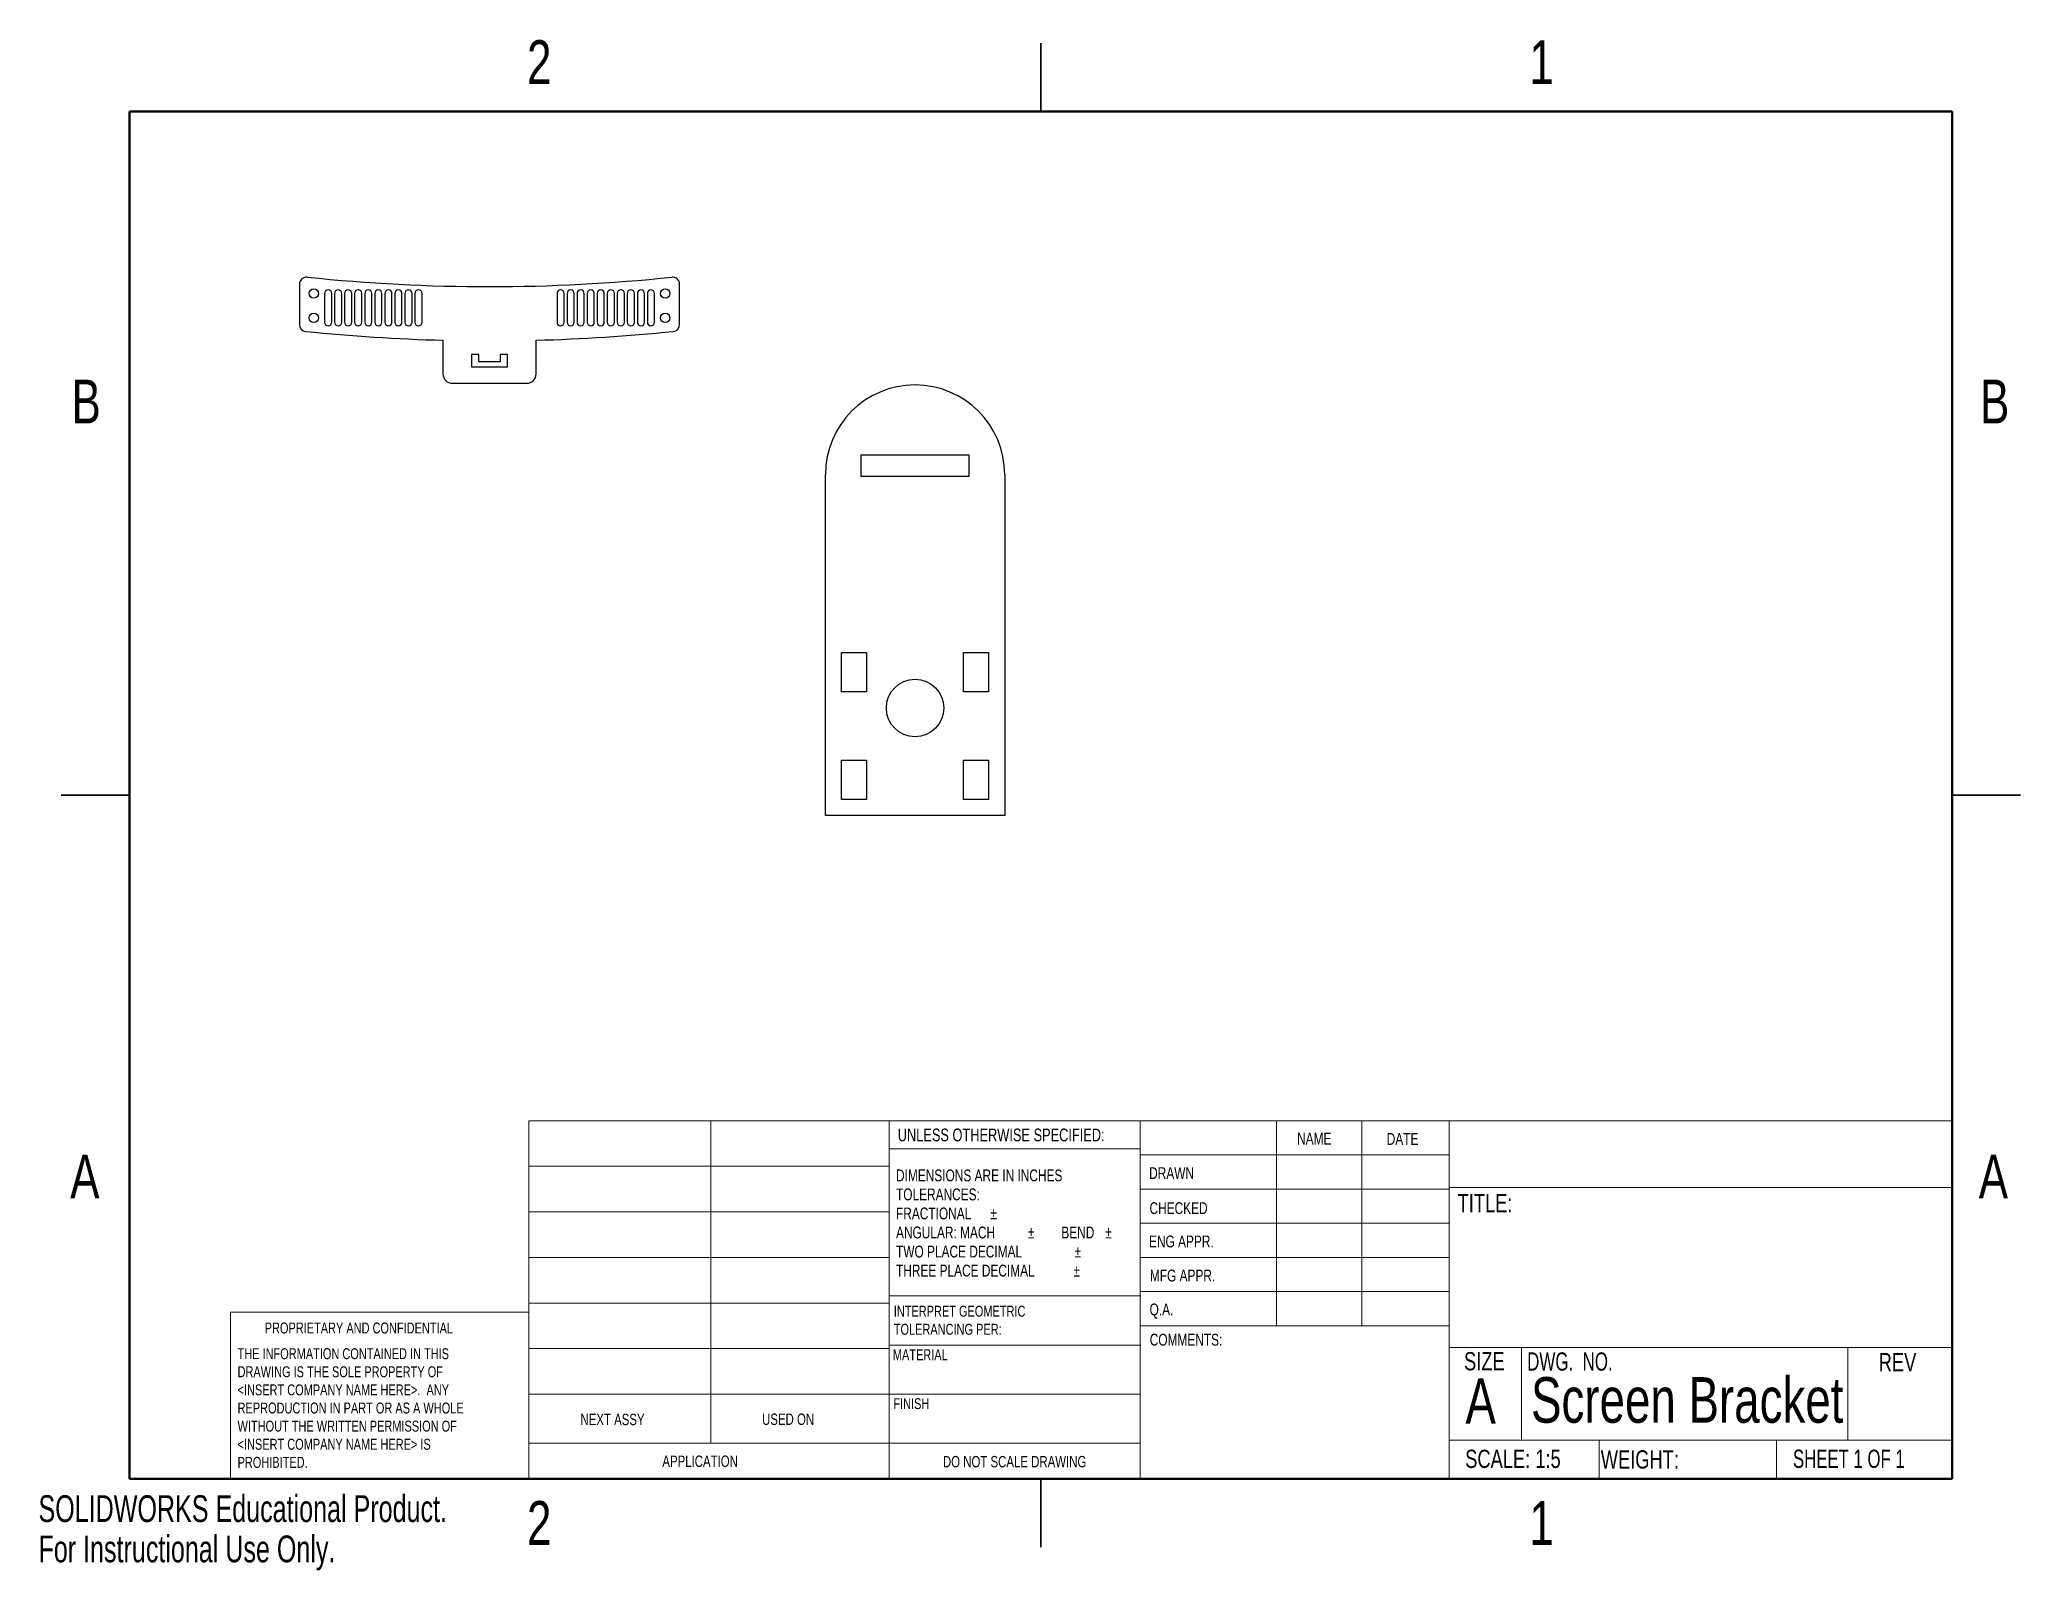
# Model space of a CAD drawing. Header units: millimetres. Extents: x 0 to 276, y 0 to 213.
import ezdxf

# ---------------------------------------------------------------- set-up
doc = ezdxf.new("R2010")
doc.units = ezdxf.units.MM
doc.styles.add('SLDTEXTSTYLE0', font='TXT', dxfattribs={"width": 0.75})
doc.styles.add('SLDTEXTSTYLE1', font='TXT', dxfattribs={"width": 0.6875})
doc.styles.add('SLDTEXTSTYLE2', font='TXT', dxfattribs={"width": 0.694444})
doc.styles.add('SLDTEXTSTYLE3', font='TXT', dxfattribs={"width": 0.7})

# ---------------------------------------------------------------- blocks, each defined once
blk = doc.blocks.new('SW_NOTE_0')
at = {"color": 0, "linetype": 'Continuous', "lineweight": 0, "char_height": 1.524, "attachment_point": 1, "style": 'SLDTEXTSTYLE0'}
for s, insert in [('INTERPRET GEOMETRIC', (0, 1.96)), ('TOLERANCING PER:', (0, -0.56))]:
    blk.add_mtext(s, dxfattribs=dict(at, insert=insert))
blk = doc.blocks.new('SW_NOTE_1')
at = {"color": 0, "linetype": 'Continuous', "lineweight": 0, "char_height": 1.651, "attachment_point": 1, "style": 'SLDTEXTSTYLE0'}
for s, insert in [('DIMENSIONS ARE IN INCHES', (0, 2.13)), ('TOLERANCES:', (0, -0.52)), ('FRACTIONAL', (0, -3.17)), ('%%p', (13.15, -3.17)), ('ANGULAR: MACH', (0, -5.82)), ('%%p', (18.37, -5.82)), ('BEND', (23.04, -5.82)), ('%%p', (29.16, -5.82)), ('TWO PLACE DECIMAL', (0, -8.48)), ('%%p', (24.88, -8.48)), ('THREE PLACE DECIMAL', (0, -11.13)), ('%%p', (24.73, -11.13))]:
    blk.add_mtext(s, dxfattribs=dict(at, insert=insert))
blk = doc.blocks.new('SW_NOTE_2')
at = {"color": 0, "linetype": 'Continuous', "lineweight": 0, "char_height": 1.524, "attachment_point": 1, "style": 'SLDTEXTSTYLE0'}
for s, insert in [('THE INFORMATION CONTAINED IN THIS', (0, 1.96)), ('DRAWING IS THE SOLE PROPERTY OF', (0, -0.56)), ('<INSERT COMPANY NAME HERE>.  ANY', (0, -3.08)), ('WITHOUT THE WRITTEN PERMISSION OF', (0, -8.13)), ('REPRODUCTION IN PART OR AS A WHOLE', (0, -5.61)), ('<INSERT COMPANY NAME HERE> IS', (0, -10.66)), ('PROHIBITED.', (0, -13.18))]:
    blk.add_mtext(s, dxfattribs=dict(at, insert=insert))

msp = doc.modelspace()

# ---------------------------------------------------------------- linework, layer by layer
at = {"color": 7, "linetype": 'Continuous', "lineweight": 25}
for p, q in [((139.7, 212.72), (139.7, 203.2)), ((139.7, 203.2), (139.7, 212.72)), ((36.37, 179.12), (36.37, 173.54)), ((39.87, 177.83), (39.87, 173.83)), ((40.87, 173.83), (40.87, 177.83)), ((41.27, 177.83), (41.27, 173.83)), ((42.27, 173.83), (42.27, 177.83)), ((42.66, 177.83), (42.66, 173.83)), ((43.66, 173.83), (43.66, 177.83)), ((44.06, 177.83), (44.06, 173.83)), ((45.06, 173.83), (45.06, 177.83)), ((45.47, 177.83), (45.47, 173.83)), ((46.47, 173.83), (46.47, 177.83)), ((46.87, 177.83), (46.87, 173.83)), ((47.87, 173.83), (47.87, 177.83)), ((48.27, 177.83), (48.27, 173.83)), ((49.27, 173.83), (49.27, 177.83)), ((49.66, 177.83), (49.66, 173.83)), ((50.66, 173.83), (50.66, 177.83)), ((51.06, 177.83), (51.06, 173.83)), ((52.06, 173.83), (52.06, 177.83)), ((52.47, 177.83), (52.47, 173.83)), ((53.47, 173.83), (53.47, 177.83)), ((72.27, 177.83), (72.27, 173.83)), ((73.27, 173.83), (73.27, 177.83)), ((73.67, 177.83), (73.67, 173.83)), ((74.67, 173.83), (74.67, 177.83)), ((75.06, 177.83), (75.06, 173.83)), ((76.06, 173.83), (76.06, 177.83)), ((76.47, 177.83), (76.47, 173.83)), ((77.47, 173.83), (77.47, 177.83)), ((77.86, 177.83), (77.86, 173.83)), ((78.86, 173.83), (78.86, 177.83)), ((79.27, 177.83), (79.27, 173.83)), ((80.27, 173.83), (80.27, 177.83)), ((80.67, 177.83), (80.67, 173.83)), ((81.67, 173.83), (81.67, 177.83)), ((82.06, 177.83), (82.06, 173.83)), ((83.06, 173.83), (83.06, 177.83)), ((83.47, 177.83), (83.47, 173.83)), ((84.47, 173.83), (84.47, 177.83)), ((84.86, 177.83), (84.86, 173.83)), ((85.86, 173.83), (85.86, 177.83)), ((89.36, 173.54), (89.36, 179.12)), ((56.37, 171.32), (56.37, 166.63)), ((69.36, 166.63), (69.36, 171.32)), ((61.37, 169.32), (60.37, 169.32)), ((60.37, 169.32), (60.37, 167.62)), ((61.37, 168.32), (61.37, 169.32)), ((65.36, 169.32), (64.36, 169.32)), ((64.36, 169.32), (64.36, 168.32)), ((65.36, 167.62), (65.36, 169.32)), ((60.37, 167.62), (65.36, 167.62)), ((64.36, 168.32), (61.37, 168.32)), ((57.68, 165.32), (68.05, 165.32)), ((114.67, 155.34), (129.67, 155.34)), ((114.67, 152.34), (114.67, 155.34)), ((129.67, 155.34), (129.67, 152.34)), ((109.67, 105.09), (109.67, 152.59)), ((129.67, 152.34), (114.67, 152.34)), ((134.67, 152.59), (134.67, 105.09)), ((111.92, 127.84), (115.42, 127.84)), ((111.92, 122.34), (111.92, 127.84)), ((115.42, 127.84), (115.42, 122.34)), ((128.92, 127.84), (132.42, 127.84)), ((128.92, 122.34), (128.92, 127.84)), ((132.42, 127.84), (132.42, 122.34)), ((115.42, 122.34), (111.92, 122.34)), ((132.42, 122.34), (128.92, 122.34)), ((111.92, 112.84), (115.42, 112.84)), ((111.92, 107.34), (111.92, 112.84)), ((115.42, 112.84), (115.42, 107.34)), ((128.92, 112.84), (132.42, 112.84)), ((128.92, 107.34), (128.92, 112.84)), ((132.42, 112.84), (132.42, 107.34)), ((3.17, 107.95), (12.7, 107.95)), ((12.7, 107.95), (3.17, 107.95)), ((276.23, 107.95), (266.7, 107.95)), ((266.7, 107.95), (276.23, 107.95)), ((134.67, 105.09), (109.67, 105.09)), ((115.42, 107.34), (111.92, 107.34)), ((132.42, 107.34), (128.92, 107.34)), ((139.7, 3.17), (139.7, 12.7)), ((139.7, 12.7), (139.7, 3.17))]:
    msp.add_line(p, q, dxfattribs=at)
at = {"color": 7, "linetype": 'Continuous', "lineweight": 50}
for p, q in [((12.7, 12.7), (12.7, 203.2)), ((12.7, 203.2), (266.7, 203.2)), ((266.7, 203.2), (266.7, 12.7)), ((266.7, 12.7), (12.7, 12.7))]:
    msp.add_line(p, q, dxfattribs=at)
at = {"color": 7, "linetype": 'Continuous', "lineweight": 18}
for p, q in [((68.35, 62.59), (266.7, 62.59)), ((68.35, 12.7), (68.35, 62.59)), ((93.7, 62.59), (93.7, 17.69)), ((118.57, 12.7), (118.57, 62.59)), ((153.55, 62.59), (153.55, 12.7)), ((172.56, 62.59), (172.56, 34.02)), ((184.46, 62.59), (184.46, 34.02)), ((196.63, 62.59), (196.63, 12.7)), ((153.55, 58.67), (118.57, 58.67)), ((68.35, 56.24), (118.57, 56.24)), ((153.55, 57.83), (196.63, 57.83)), ((153.55, 53.07), (196.63, 53.07)), ((196.63, 53.27), (266.7, 53.27)), ((68.35, 49.89), (118.57, 49.89)), ((153.55, 48.31), (196.63, 48.31)), ((68.35, 43.54), (118.57, 43.54)), ((196.63, 43.54), (153.55, 43.54)), ((196.63, 38.78), (153.55, 38.78)), ((26.77, 12.7), (26.77, 35.92)), ((68.35, 35.92), (26.77, 35.92)), ((68.35, 37.19), (118.57, 37.19)), ((118.57, 38.19), (153.66, 38.19)), ((196.63, 34.02), (153.66, 34.02)), ((68.35, 30.84), (118.57, 30.84)), ((118.57, 31.34), (153.66, 31.34)), ((196.63, 30.98), (266.7, 30.98)), ((206.68, 30.98), (206.68, 18.11)), ((252.17, 30.98), (252.17, 18.11)), ((68.35, 24.49), (118.57, 24.49)), ((118.57, 24.48), (153.55, 24.48)), ((68.35, 17.69), (153.55, 17.69)), ((196.63, 18.11), (266.7, 18.11)), ((217.54, 18.11), (217.54, 12.7)), ((242.22, 18.11), (242.22, 12.7))]:
    msp.add_line(p, q, dxfattribs=at)
at = {"color": 7, "linetype": 'Continuous', "lineweight": 25}
for centre, radius in [((38.37, 177.83), 0.65), ((87.36, 177.83), 0.65), ((38.37, 174.43), 0.65), ((87.36, 174.43), 0.65), ((122.17, 120.09), 4)]:
    msp.add_circle(centre, radius, dxfattribs=at)
for centre, radius, start, end in [((37.37, 179.12), 1, 84.0244, 180), ((62.87, 422.74), 243.95, 264.0244, 275.9756), ((88.36, 179.12), 1, 0, 95.9756), ((40.37, 177.83), 0.5, 0, 180), ((41.77, 177.83), 0.5, 0, 180), ((43.16, 177.83), 0.5, 0, 180), ((44.56, 177.83), 0.5, 0, 180), ((45.97, 177.83), 0.5, 0, 180), ((47.37, 177.83), 0.5, 0, 180), ((48.77, 177.83), 0.5, 0, 180), ((50.16, 177.83), 0.5, 0, 180), ((51.56, 177.83), 0.5, 0, 180), ((52.97, 177.83), 0.5, 0, 180), ((72.77, 177.83), 0.5, 0, 180), ((74.17, 177.83), 0.5, 0, 180), ((75.56, 177.83), 0.5, 0, 180), ((76.97, 177.83), 0.5, 0, 180), ((78.36, 177.83), 0.5, 0, 180), ((79.77, 177.83), 0.5, 0, 180), ((81.17, 177.83), 0.5, 0, 180), ((82.56, 177.83), 0.5, 0, 180), ((83.97, 177.83), 0.5, 0, 180), ((85.36, 177.83), 0.5, 0, 180), ((37.37, 173.54), 1, 180, 264.1575), ((62.87, 422.74), 251.5, 264.1575, 268.5191), ((40.37, 173.83), 0.5, 180, 0), ((41.77, 173.83), 0.5, 180, 0), ((43.16, 173.83), 0.5, 180, 0), ((44.56, 173.83), 0.5, 180, 0), ((45.97, 173.83), 0.5, 180, 0), ((47.37, 173.83), 0.5, 180, 0), ((48.77, 173.83), 0.5, 180, 0), ((50.16, 173.83), 0.5, 180, 0), ((51.56, 173.83), 0.5, 180, 0), ((52.97, 173.83), 0.5, 180, 0), ((62.87, 422.74), 251.5, 271.4809, 275.8425), ((72.77, 173.83), 0.5, 180, 0), ((74.17, 173.83), 0.5, 180, 0), ((75.56, 173.83), 0.5, 180, 0), ((76.97, 173.83), 0.5, 180, 0), ((78.36, 173.83), 0.5, 180, 0), ((79.77, 173.83), 0.5, 180, 0), ((81.17, 173.83), 0.5, 180, 0), ((82.56, 173.83), 0.5, 180, 0), ((83.97, 173.83), 0.5, 180, 0), ((85.36, 173.83), 0.5, 180, 0), ((88.36, 173.54), 1, 275.8425, 0), ((57.68, 166.63), 1.31, 180, 270), ((68.05, 166.63), 1.31, 270, 0), ((122.17, 152.59), 12.5, 0, 180)]:
    msp.add_arc(centre, radius, start, end, dxfattribs=at)

# ---------------------------------------------------------------- block references
at = {"color": 7, "linetype": 'Continuous', "lineweight": 0}
for name, p in [('SW_NOTE_1', (119.52, 53.67)), ('SW_NOTE_0', (119.21, 34.86)), ('SW_NOTE_2', (27.75, 28.94))]:
    msp.add_blockref(name, p, dxfattribs=at)

# ---------------------------------------------------------------- texts
for s, insert, char_height, attachment_point, style in [('2', (69.79, 213.11), 6.1, 2, 'SLDTEXTSTYLE0'), ('1', (209.49, 213.11), 6.1, 2, 'SLDTEXTSTYLE0'), ('B', (6.65, 165.83), 6.1, 2, 'SLDTEXTSTYLE0'), ('B', (272.65, 165.83), 6.1, 2, 'SLDTEXTSTYLE0'), ('UNLESS OTHERWISE SPECIFIED:', (119.76, 61.5), 1.778, 1, 'SLDTEXTSTYLE0'), ('NAME', (175.42, 60.92), 1.651, 1, 'SLDTEXTSTYLE0'), ('DATE', (187.91, 60.88), 1.651, 1, 'SLDTEXTSTYLE0'), ('A', (6.46, 57.88), 6.1, 2, 'SLDTEXTSTYLE0'), ('DRAWN', (154.8, 56.12), 1.651, 1, 'SLDTEXTSTYLE0'), ('A', (272.46, 57.88), 6.1, 2, 'SLDTEXTSTYLE0'), ('CHECKED', (154.85, 51.24), 1.651, 1, 'SLDTEXTSTYLE0'), ('TITLE:', (197.79, 52.39), 2.54, 1, 'SLDTEXTSTYLE0'), ('ENG APPR.', (154.78, 46.6), 1.651, 1, 'SLDTEXTSTYLE0'), ('MFG APPR.', (154.9, 41.85), 1.651, 1, 'SLDTEXTSTYLE0'), ('Q.A.', (154.86, 37.12), 1.651, 1, 'SLDTEXTSTYLE0'), ('PROPRIETARY AND CONFIDENTIAL', (31.53, 34.48), 1.524, 1, 'SLDTEXTSTYLE0'), ('MATERIAL', (119.08, 30.75), 1.524, 1, 'SLDTEXTSTYLE0'), ('COMMENTS:', (154.88, 32.91), 1.651, 1, 'SLDTEXTSTYLE0'), ('SIZE', (198.68, 30.36), 2.54, 1, 'SLDTEXTSTYLE0'), ('DWG.  NO.', (207.48, 30.32), 2.54, 1, 'SLDTEXTSTYLE2'), ('REV', (256.48, 30.22), 2.54, 1, 'SLDTEXTSTYLE0'), ('A', (198.88, 26.72), 6.35, 1, 'SLDTEXTSTYLE0'), ('Screen Bracket', (229.79, 26.87), 6.35, 2, 'SLDTEXTSTYLE0'), ('FINISH', (119.15, 23.94), 1.524, 1, 'SLDTEXTSTYLE0'), ('NEXT ASSY', (75.54, 21.77), 1.587, 1, 'SLDTEXTSTYLE0'), ('USED ON', (100.85, 21.8), 1.587, 1, 'SLDTEXTSTYLE0'), ('SCALE: 1:5', (198.85, 16.76), 2.54, 1, 'SLDTEXTSTYLE0'), ('WEIGHT:', (217.74, 16.68), 2.54, 1, 'SLDTEXTSTYLE0'), ('SHEET 1 OF 1', (244.53, 16.77), 2.54, 1, 'SLDTEXTSTYLE1'), ('APPLICATION', (86.95, 15.95), 1.5875, 1, 'SLDTEXTSTYLE0'), ('DO NOT SCALE DRAWING', (136.05, 15.89), 1.5875, 2, 'SLDTEXTSTYLE0'), ('2', (69.79, 9.61), 6.1, 2, 'SLDTEXTSTYLE0'), ('1', (209.49, 9.61), 6.1, 2, 'SLDTEXTSTYLE0')]:
    msp.add_mtext(s, dxfattribs=dict(at, insert=insert, char_height=char_height, attachment_point=attachment_point, style=style))
at = {"color": 7, "linetype": 'Continuous', "char_height": 3.7351, "attachment_point": 1, "style": 'SLDTEXTSTYLE3'}
for s, insert in [('SOLIDWORKS Educational Product.', (0, 10.42)), ('For Instructional Use Only.', (0, 4.81))]:
    msp.add_mtext(s, dxfattribs=dict(at, insert=insert))

doc.saveas('drawing.dxf')
